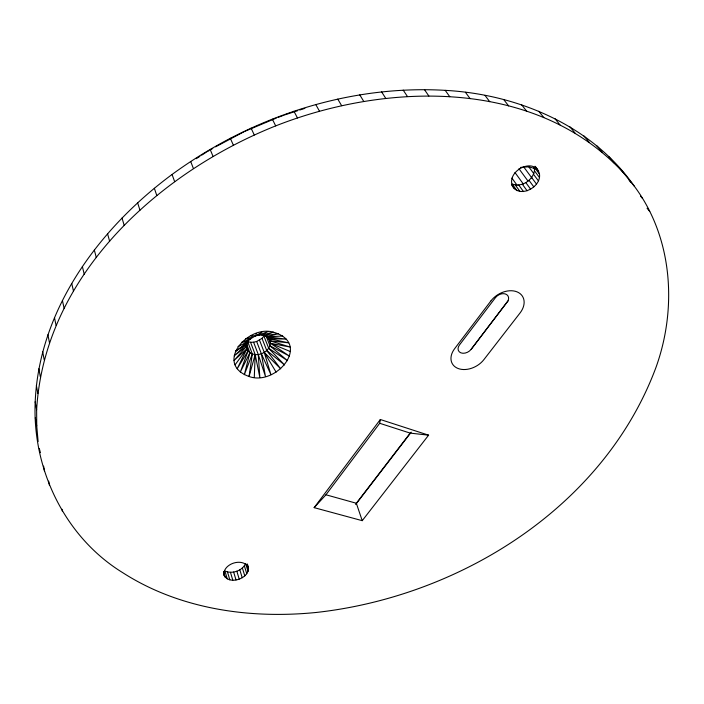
<?xml version="1.0" encoding="UTF-8"?>
<svg xmlns="http://www.w3.org/2000/svg" width="704" height="704" viewBox="0 0 704 704"><rect width="100%" height="100%" fill="white"/><g stroke="black" fill="none" stroke-linecap="round" stroke-linejoin="round"><path stroke-width="1.06" d="M516.894 190.59L512.195 183.999C522.509 188.135 535.286 178.587 534.609 167.587L539.484 174.082C541.587 188.346 516.164 199.866 511.72 183.462C509.353 169.039 535.269 157.379 539.484 174.082M254.285 377.406L255.182 354.561L250.536 342.267L247.702 341.686L252.322 353.98L249.049 376.49C276.302 386.549 312.233 343.2 273.31 332.156C247.676 324.597 213.972 363.906 249.049 376.49L255.182 354.561C263.815 355.696 274.314 346.553 268.946 337.814M35.2 401.799C39.186 308.968 99.598 228.052 172.058 174.469C250.307 117.278 347.934 84.691 445.218 90.35C517.66 94.301 591.615 125.303 634.207 186.058C672.778 237.565 677.354 308.097 655.943 367.497C604.076 506.783 460.319 596.473 316.413 612.445C250.017 619.142 179.652 609.268 122.707 572.66C64.786 537.082 32.173 469.058 35.2 401.799L36.626 409.904L36.74 425.938L38.113 441.54M36.626 409.904C44.255 275.994 157.863 172.911 275.695 125.893C387.798 81.708 537.627 78.214 624.694 174.143M314.142 507.646L325.952 494.78L379.711 423.289L380.327 419.505L428.604 435.169L362.234 520.67L314.142 507.646L380.327 419.505M223.485 573.646C227.55 587.409 254.302 577.359 247.262 564.027M246.814 344.573L249.876 352.774L244.332 374.695L252.322 353.98L255.182 354.561L259.838 377.406L258.262 354.482L253.59 342.206L250.536 342.267M255.64 335.852L262.046 332.015L258.773 335.122L261.879 335.051L267.802 331.602L258.773 335.122L255.64 335.852L250.782 335.632L252.701 337.198L245.749 338.677L250.166 339.073L241.419 342.399L248.204 341.334L246.954 343.834L235.532 351.164C242.933 346.914 247.949 339.425 255.64 335.852L256.291 333.379M246.101 345.902L248.01 351.032L240.319 372.082L249.876 352.774L248.01 351.032L246.092 346.808M227.26 578.934L224.937 571.041C232.267 574.226 242.132 570.9 245.634 563.622L248.081 571.454M508.033 300.872L471.161 349.316A7.77 5.57 -29.4 0 1 460.944 352.871A7.77 5.57 -29.4 0 1 459.51 344.925L495.396 297.722A7.946 5.764 -31.9 0 1 505.006 293.85A7.946 5.764 -31.9 0 1 508.033 300.872L471.161 349.316M248.01 351.032L237.186 368.746L246.858 348.858L246.954 343.834L234.221 355.846L246.497 346.403L234.062 360.457L246.858 348.858L235.074 364.822M362.234 520.67L356.33 503.246L410.186 433.118L428.604 435.169M355.652 504.53L411.215 432.177M262.002 338.342L263.93 336.116L268.726 348.339L284.574 364.971L266.763 350.574L262.002 338.342L256.652 341.484L253.59 342.206M196.284 158.682L199.892 156.341M201.696 155.17L206.202 152.249M207.134 151.703L209.009 150.621M210.883 149.547L212.758 148.465M215.574 146.846L244.279 131.595M237.97 346.623L248.204 341.334M245.274 131.155L276.258 118.122M278.282 117.348L283.342 115.403M284.354 115.016L297.678 110.695M299.728 110.026L304.85 108.372M268.233 336.635L269.034 338.668L286.202 339.099L267.194 336.899L278.353 333.643L264.748 335.667L261.879 335.051L273.31 332.156L264.748 335.667L267.194 336.899L270.151 340.859L290.11 347.046L270.477 343.314L268.066 337.216M520.423 167.411L528.739 166.795L535.093 168.626M267.194 336.899L282.709 335.993M270.151 340.859L288.702 342.839L269.034 338.668M325.952 494.78L356.33 503.246M379.711 423.289L410.186 433.118M290.382 351.551L270.477 343.314L289.511 356.154L269.984 345.858L265.98 335.694M249.876 352.774L252.322 353.98M268.726 348.339L287.549 360.694L269.984 345.858M619.353 167.798L634.207 186.058M608.696 156.499L614.011 162.835M640.543 196.108L642.55 198.51M596.895 145.86L602.184 152.187M647.046 208.217L649.713 211.42M583.977 135.951L589.213 142.27M569.95 126.843L575.142 133.153M554.875 118.589L560.006 124.898M538.78 111.267L543.831 117.568M521.717 104.914L526.698 111.223M503.756 99.598L508.64 105.917M266.763 350.574L280.711 368.834L264.255 352.414L259.521 340.173M484.968 95.374L489.746 101.702M535.7 167.006L536.923 168.626M534.987 166.232L538.648 171.098M533.447 167.825L534.741 169.55M534.503 170.87L539.37 177.373M528.739 166.795L533.861 173.686M533.474 174.231L538.322 180.752M531.59 177.443L536.422 183.982M523.609 166.795L531.89 177.998M465.423 92.277L470.096 98.622M528.986 180.303L533.79 186.85M518.945 168.714L528.044 181.122M525.835 182.609L530.614 189.165M514.985 172.515L523.362 184.07M522.342 184.21L527.102 190.784M518.742 185.002L523.486 191.585M511.94 178.112L517.062 185.24M515.284 184.932L520.001 191.523M445.218 90.35L449.768 96.721M511.438 184.738L514.378 188.857M424.442 89.619L428.868 96.026M628.857 179.687L630.643 182.354M403.198 90.121L407.484 96.562M381.603 91.863L385.739 98.349M248.186 566.966C242.202 557.137 221.98 564.054 224.066 575.626M359.753 94.855L363.748 101.385M276.118 372.117L264.255 352.414L270.961 374.704L261.351 353.751L256.652 341.484M337.779 99.097L341.625 105.679M315.806 104.57L319.484 111.206M293.946 111.25L297.466 117.955M272.325 119.117L275.695 125.893M251.073 128.128L254.276 134.974M230.305 138.23L233.35 145.147M210.135 149.362L213.03 156.367M190.687 161.471L193.424 168.546M172.058 174.469L174.654 181.632M154.343 188.285L156.798 195.536M258.262 354.482L265.47 376.49L261.351 353.751M137.641 202.84L139.955 210.17M247.025 564.247L248.556 569.14M244.367 565.91L246.796 573.751M242.378 568.031L244.79 575.872M239.809 569.835L242.211 577.685M236.826 571.208L239.21 579.066M233.64 572.053L236.007 579.92M230.454 572.308L232.804 580.184M227.489 571.965L229.821 579.85M122.021 218.038L124.212 225.447M223.555 571.569L225.298 577.491M107.571 233.79L109.639 241.287M94.336 250.008L96.298 257.576M39.301 448.457L40.383 452.619M82.377 266.596L84.242 274.243M71.729 283.457L73.498 291.174M62.418 300.502L64.117 308.29M54.472 317.636L56.1 325.494M47.898 334.778L49.465 342.698M42.698 351.842L44.211 359.814M38.861 368.755L40.339 376.772M62.014 509.256L62.392 511.315M36.37 385.422L37.814 393.492M48.682 481.114L49.403 485.223M35.323 417.798L36.74 425.938M43.604 466.092L44.493 471.222M490.829 301.022L454.634 348.682A19.554 13.93 -29.3 0 0 458.225 368.544A19.554 13.93 -29.3 0 0 483.886 359.638L520.08 312.937A20.002 14.423 -31.8 0 0 517.053 291.87A20.002 14.423 -31.8 0 0 490.829 301.022"/></g></svg>
